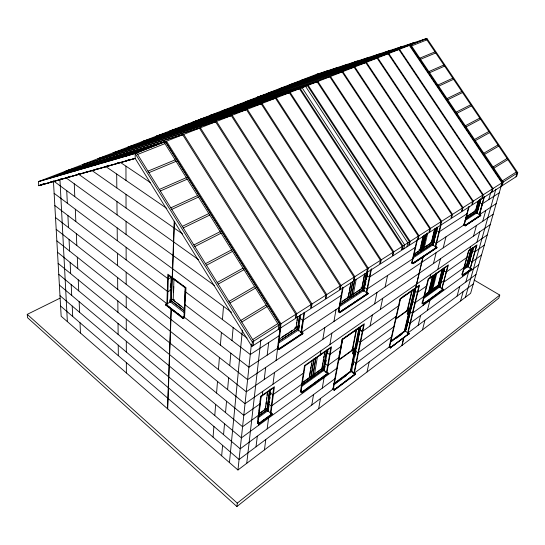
<?xml version="1.0" encoding="UTF-8"?>
<svg xmlns="http://www.w3.org/2000/svg" width="545" height="545" viewBox="0 0 545 545"><rect width="100%" height="100%" fill="white"/><g stroke="black" fill="none" stroke-linecap="round" stroke-linejoin="round"><path stroke-width="0.82" d="M184.721 315.937L182.514 317.435L182.48 318.082L182.773 317.606L183.249 317.973L182.957 318.457L165.537 304.941L165.557 304.294L167.022 303.333L167.485 303.694M170.272 301.835L166.021 304.648L166 305.295L165.823 304.464M166.893 303.558L167.84 274.19L185.961 287.712L184.517 318.069M167.002 303.817L167.022 303.333M167.465 304.171L168.412 275.341L185.314 287.964L183.917 317.606M170.299 287.242L170.415 283.884M170.217 302.495L171.096 277.241M171.259 300.929L172.104 277.378M167.499 408.723L171.096 308.518M174.223 221.229L171.368 300.867L184.666 311.079M167.703 408.9L171.314 308.695M172.411 278.332L174.461 221.399M173.978 279.081L173.194 300.172L174.318 299.552M173.576 292.474L173.794 286.575M182.957 318.457L182.991 317.803L165.557 304.294M184.305 308.688L185.3 287.528M183.972 316.447L184.428 317.299L183.249 317.973M213.047 437.131L213.906 426.449M214.771 415.542L215.663 404.41M216.569 393.054L217.503 381.452M218.45 369.605L219.417 357.5M220.405 345.135L221.413 332.491M222.449 319.574L223.505 306.365M221.658 455.824L222.598 445.34M223.552 434.651L224.533 423.738M225.535 412.592L226.55 401.222M227.592 389.6L228.655 377.74M229.745 365.613L230.855 353.221M231.993 340.557L233.151 327.606M229.438 462.589L242.396 330.134M53.417 180.865L61.163 316.243L237.954 469.994L251.381 344.311M251.872 346.429L252.342 342.049L135.208 153.506L38.484 181.628L38.77 185.716L135.18 158.466L135.208 153.506L426.919 38.463L517.75 172.745L516.674 176.389L251.872 346.429L135.18 158.431L38.763 185.688L43.505 183.842M253.2 345.578L253.677 341.197L136.659 152.934L39.819 181.117M60.025 298.176L27.25 314.363L27.536 317.687L236.905 506.537L237.279 503.13L499.758 295.07L474.075 280.007M246.742 463.325L260.926 339.596M270.395 413.042L270.879 412.688L272.187 413.887L272.112 414.466L258.868 424.105L257.574 422.729L258.119 421.946M259.161 410.889L259.461 408.43M259.658 406.788L259.951 404.329M260.251 401.869L260.544 399.403M260.742 397.768L260.946 396.126M257.996 422.975L261.191 396.562L273.713 387.788L270.34 413.471L270.879 412.688M256.021 446.811L257.315 436.17M258.637 425.304L258.916 423.009M262.22 395.84L262.772 391.337M264.209 379.531L265.674 367.466M267.173 355.142L268.712 342.539M265.524 407.531L265.728 405.902M265.94 404.267L266.246 401.829M266.553 399.383L266.757 397.755M267.064 395.309L267.275 393.681M267.697 391.399L265.422 409.397L264.393 408.573M269.55 390.097L267.023 409.901L258.752 415.842M267.118 409.976L269.68 389.975M278.222 329.507L278.781 325.181L164.052 142.129M267.813 411.448L267.902 410.726L271.703 414.241L271.376 414.616M267.868 411.277L270.722 389.089M268.297 411.1L268.392 410.378L257.778 418.029M268.794 407.265L269.005 405.596M269.325 403.102L269.543 401.433M269.864 398.933L270.082 397.271M270.402 394.771L270.62 393.102M279.483 328.703L280.055 324.37L165.455 141.571L66.313 170.892M277.391 348.998L280.137 327.906M264.434 449.891L265.783 439.495M267.166 428.888L268.576 418.063M272.977 384.232L274.503 372.473M276.07 360.47L277.671 347.758L278.182 347.417M279.292 335.666L280.334 327.661M278.032 348.575L280.825 327.163M301.085 332.273L301.569 331.953L302.959 333.111L302.863 333.751L278.986 349.611L277.609 348.241M278.986 349.611L279.067 348.964L302.959 333.111M270.865 413.628L274.408 386.725L260.633 396.372L257.376 423.424L258.725 422.443M296.16 326.326L295.921 328.001L294.538 328.908M296.521 323.812L296.759 322.136M297.005 320.46L297.243 318.784M297.747 316.413L296.058 328.158L294.968 327.382M299.478 316.059L297.604 328.982L278.74 341.34M297.706 329.057L299.648 315.678M298.326 330.835L298.442 330.032L302.475 333.431L302.38 334.078L299.334 335.727M298.36 330.856L300.745 314.526M299.287 327.266L299.532 325.597M339.617 307.21L301.017 332.75L302.857 320.365L341.769 295.09M301.017 332.75L304.028 312.455M301.569 331.953L301.501 332.43L302.645 333.24M301.521 333.015L304.628 312.19M300.404 392.182L304.546 365.62L331.476 346.763L326.98 372.167M326.482 372.371L326.905 372.065L328.192 373.148L328.09 373.713L301.882 392.795L300.608 391.508L301.126 390.758M300.969 391.773L305.023 365.838L330.822 347.758L326.441 372.596M301.882 392.795L301.971 392.223L300.677 391.085M310.432 370.171L309.219 377.671L302.782 382.29M310.704 368.502L310.97 366.833M311.243 365.17L311.515 363.501M309.362 377.869L312.217 360.252M313.9 359.073L310.732 378.455L301.76 384.906M310.834 378.53L314.036 358.91M315.78 357.758L312.592 377.12L323.328 369.401L326.516 350.966M312.687 377.195L315.916 357.595M314.533 374.156L317.449 356.587M311.781 405.024L313.532 394.6M315.317 383.98L315.569 382.481M320.153 355.238L320.896 350.851M322.824 339.365L324.8 327.64M322.858 362.806L321.863 368.604L315.759 372.984M323.144 361.151L323.423 359.496M323.71 357.833L323.996 356.178M324.282 354.522L324.568 352.867M322.013 368.788L325.024 351.28M323.423 369.469L326.802 349.979M323.914 370.968L327.722 349.277M324.343 370.661L324.466 369.953L301.405 386.575M324.854 367.732L325.14 366.111M325.42 364.482L325.706 362.861M327.545 352.308L327.824 350.687M325.937 362.016L326.223 360.354M327.6 352.472L327.872 350.891M318.661 408.709L320.446 398.524M322.265 388.142L324.118 377.562M329.895 344.576L331.898 333.145M333.942 321.482L336.027 309.58M326.837 372.48L326.905 372.065M338.234 312.217L342.669 287.222M327.463 373.563L327.661 374.027L327.763 373.461L324.037 370.266M366.329 292.542L366.744 292.27L368.093 293.299L367.97 293.912L339.794 312.741L338.459 311.488L338.99 310.732M327.892 373.25L328.09 373.713M338.929 311.072L343.105 287.583M339.794 312.741L339.903 312.115L368.093 293.299M348.282 296.582L349.045 292.399M349.359 290.723L350.122 286.541M350.428 284.865L350.735 283.196M350.994 282.944L348.316 297.536L347.24 296.827M352.635 281.888L349.577 298.415L339.481 305.077M332.906 389.191L342.131 339.297L364.305 323.771L354.366 373.107M349.686 298.483L352.758 281.847M333.084 388.714L334.637 390.009L334.739 389.471L333.438 388.36L333.084 388.714L334.228 390.315L355.469 374.34L355.578 373.809L354.345 372.787L353.957 373.08M339.201 355.974L339.501 354.366M339.801 352.751L340.1 351.137M340.843 347.104L341.143 345.489M341.442 343.875L341.742 342.267M342.042 340.652L342.342 339.038M333.417 388.803L342.553 339.535L363.679 324.731L353.875 373.475M338.752 360.218L342.635 339.242M354.4 281.05L351.389 297.223L363.133 289.484L366.424 272.602M351.491 297.291L354.747 279.844M334.228 390.315L334.446 389.566M353.364 294.218L356.185 279.169M363.181 281.016L361.737 288.482L356.777 291.738M363.501 279.353L364.305 275.205M364.83 273.617L361.935 288.584L360.872 287.896M363.236 289.545L366.608 272.234M363.624 291.309L368.216 268.133L262.016 103.495L156.885 135.943M338.459 360.007L352.206 350.094L356.117 330.107M352.499 350.299L356.573 329.48L359.012 327.77L350.408 371.295L334.085 383.442M364.04 291.03L364.189 290.26L339.201 306.774M365.136 285.423L365.94 281.309M366.267 279.66L367.555 273.065M366.778 277.528L367.092 275.94M352.465 353.528L353.467 348.446L354.066 348.017L354.788 348.521L353.787 353.596L353.187 354.032L352.465 353.528L353.065 353.092M353.187 354.032L354.189 348.957L354.788 348.521M350.626 371.819L359.414 327.409M370.832 269.789L366.24 292.999L366.744 292.27M366.635 293.292L371.499 268.74M351.505 371.772L360.524 326.36M353.14 365.048L353.467 363.399M354.775 356.825L355.592 352.717M356.41 348.609L357.227 344.501M358.045 340.393L358.862 336.285M359.68 332.171L360.497 328.063M357.513 343.452L357.84 341.824L357.527 343.452M359.482 333.554L359.155 335.216L359.502 333.554M367.773 293.442L367.97 293.912M354.27 373.175L354.345 372.787M355.19 374.108L355.081 374.64L354.897 374.204M355.286 373.911L354.843 374.469M370.069 325.971L372.337 315.017M374.647 303.858L376.997 292.481M367.051 371.969L369.169 362.009M380.342 309.437L382.699 298.333M385.104 287.017L387.556 275.484M403.763 248.874L404.642 244.896L302.059 87.704L195.212 121.16M406.938 246.831L407.824 242.866L305.561 86.321L198.584 119.859M399.294 302.277L399.853 299.839M389.178 347.015L400.166 298.66L419.521 285.103L408.021 332.893M389.627 346.675L400.493 298.926L418.942 285.996L407.592 333.213M390.22 347.887L409.227 333.506L390.22 347.887L390.574 347.615M390.452 348.044L390.636 347.356L389.389 346.511M417 239.752L411.57 263.344L412.981 262.411M412.04 263.037L417.524 239.221M412.831 263.616L434.12 249.406M419.8 250.339L420.379 247.866M420.76 246.224L423.077 236.332M423.526 235.522L420.038 250.4L419.003 249.787M424.712 235.46L420.972 251.361L413.492 256.286M395.806 318.661L407.183 310.459L411.734 291.119M421.067 251.422L425.1 234.289M407.469 310.643L412.218 290.492M407.231 313.818L408.389 308.899L408.913 308.518L409.622 308.967L409.097 309.349L407.933 314.267L407.231 313.818L407.755 313.436L408.457 313.886L407.933 314.267M426.244 234.473L422.498 250.353L432.396 243.826L436.429 227.245M408.334 310.977L408.913 308.518M422.593 250.414L426.64 233.301M424.289 247.607L427.811 232.77M404.533 331.673L414.725 288.741M401.89 345.516L403.831 337.375M422.94 257.056L405.242 331.673L405.705 331.374M402.053 345.394L403.995 337.246M415.644 288.305L423.295 256.177M405.589 331.421L405.739 330.774L390.336 342.246M405.936 329.95L415.569 289.524M406.093 329.725L407.871 322.286M408.845 318.198L410.099 312.925M411.005 309.138L412.912 301.119L412.476 301.433L414.868 302.938L424.303 296.153M413.75 297.611L415.406 290.683L414.963 290.989L417.381 292.488L426.871 285.778M409.091 333.411L408.028 332.573L408.873 333.867L406.529 335.625M408.587 333.867L408.757 334.283L408.879 333.765M431.265 242.804L434.631 228.92M434.89 228.927L431.517 242.859L430.482 242.259M432.498 243.888L436.429 227.715M437.172 227.258L432.669 245.625L433.016 245.393M433.752 242.382L434.542 239.146M434.937 237.531L437.301 227.837M433.929 241.925L437.417 227.803M435.23 246.98L440.742 224.574M435.693 246.592L441.143 224.445M422.062 303.844L428.172 279.047L448.378 264.897L441.852 288.714M426.374 301.63L423.302 303.865L422.28 303.224L422.716 302.584M422.484 303.538L428.465 279.319L447.82 265.756L441.75 289.102M435.55 246.858L436.634 247.484L436.211 248.009L436.811 247.921L436.954 247.335L435.659 246.422L435.305 246.66M442.172 288.475L443.385 289.354L443.248 289.879L423.472 304.28L423.302 303.865M418.165 325.29L420.611 315.432M423.09 305.411L423.615 303.293M429.787 278.393L430.802 274.285M433.466 263.548L436.17 252.621M423.472 304.28L423.642 303.613L422.198 302.713M428.765 291.268L432.417 276.635M428.792 292.175L432.887 275.777M434.154 274.891L429.63 292.938L423.867 297.086M429.719 292.999L434.263 274.884M435.564 273.903L431.027 291.936L439.147 286.091L443.759 268.167M431.122 291.991L435.884 273.072M432.696 289.375L436.824 273.025M422.484 329.875L424.923 320.222M427.403 310.412L429.923 300.431M437.744 269.455L440.442 258.773M443.187 247.893L445.98 236.83M442.043 269.884L438.112 285.233L432.648 289.15M438.35 285.314L442.52 269.032M439.243 286.152L443.868 268.154M439.379 287.665L444.604 267.527M439.706 287.426L444.488 269.107M439.856 287.113L441.143 282.228M444.509 269.196L441.143 280.947L443.501 282.365L464.286 267.432M442.758 289.708L442.921 290.117L443.078 289.477L437.976 293.19M468.714 206.855L463.768 225.555L465.185 224.615M464.449 224.254L464.013 224.901L465.076 225.487L480.813 215.105L479.232 214.478M464.183 225.283L469.197 206.317M480.813 215.105L480.656 215.677L465.246 225.909L465.076 225.487M465.001 225.773L465.403 225.269L464.081 224.54M465.246 225.909L465.403 225.33L464.122 224.472M478.115 201.132L475.512 210.752L466.636 216.549M478.619 200.308L475.792 210.772L474.784 210.227M479.818 199.538L476.494 211.787L465.812 218.783M476.589 211.841L479.927 199.538M476.637 213.565L480.683 198.83M476.916 213.388L480.881 198.932M477.338 212.312L480.908 199.191M461.935 274.891L468.523 250.789L476.991 244.862L470.308 268.808M464.728 273.733L463.155 274.878L462.16 274.292L462.576 273.685M462.317 274.612L468.761 251.075L476.453 245.686L470.083 268.542M484.089 196.765L479.123 214.9L496.182 203.612M457.064 296.133L459.701 286.527M462.378 276.771L462.943 274.707M469.579 250.502L470.676 246.517M473.53 236.094L476.439 225.501M479.389 214.723L482.4 203.762M479.348 215.234L484.41 196.779M470.185 268.16L471.677 268.774L471.534 269.291L463.318 275.273L463.155 274.878M463.318 275.273L463.461 274.653L462.051 273.822M470.567 250.53L466.649 264.761L465.341 265.701M480.492 215.261L480.343 215.888L480.172 215.473M466.901 264.829L471.296 248.881M472.44 248.077L467.59 265.633L463.747 268.399M467.685 265.688L472.549 248.07M473.237 247.478L467.753 267.193L468.053 266.975L468.23 266.328L463.427 269.795M473.237 248.227L468.591 265.034L463.781 268.494M468.182 266.703L473.38 248.064M460.566 300.963L463.182 291.548M465.846 281.983L468.55 272.268M476.93 242.157L479.811 231.789M482.747 221.25L485.731 210.527M488.763 199.627L490.745 192.494M470.492 267.942L471.534 269.291M471.227 269.509L471.377 268.992L467.93 266.546M465.437 297.263L495.868 189.163M501.305 185.627L470.621 293.326L237.954 469.994M501.393 186.199L502.449 182.5L409.983 45.14L502.442 182.507M502.122 185.729L503.178 182.037L410.794 44.819L300.241 80.633M515.979 176.839L517.048 173.187L426.135 38.77M499.758 295.07L498.825 298.095L236.905 506.537M333.99 390.138L337.696 387.352M339.017 386.364L352.867 375.955M391.909 346.62L396.562 343.118M399.887 340.625L405.201 336.626M389.716 346.293L389.355 346.559L390.813 347.771L390.929 347.254L389.661 346.245M407.68 332.832L408.028 332.573M333.983 388.381L239.078 459.51L60.577 306.038M353.603 373.672L390.063 346.354M407.606 333.199L473.285 283.979M334.037 389.873L355.435 373.713M334.323 389.777L355.578 373.809M390.567 347.519L409.227 333.506M390.234 341.667L404.342 331.169L414.343 289L400.582 298.646M333.533 384.259L350.687 371.486M390.411 341.919L404.608 331.346M333.853 384.314L351.995 370.798M334.957 384.075L337.662 382.059M338.67 381.302L342.076 378.761M343.084 378.019L346.47 375.491M396.474 338.22L402.06 334.051M335.332 378.482L240.216 448.808L168.46 387.836M391.909 336.653L355.933 363.256L353.528 361.56L354.025 361.199M475.989 274.482L409.976 323.294L407.633 321.782L408.069 321.461M337.28 367.97L241.387 437.88L168.855 376.99M394.233 326.448L358.024 352.847L355.599 351.157L356.069 350.782M478.735 264.843L412.401 313.205L410.031 311.692M257.622 422.3L258.786 423.404L272.037 413.764M301.821 392.107L328.042 373.039M422.375 302.829L423.458 303.654L443.242 289.266M462.262 273.91L463.318 274.673L471.541 268.692M258.65 423.608L259.147 423.247L259.366 423.744L259.434 423.165L257.451 421.312M261.873 421.265L263.923 419.779M301.678 392.318L302.128 391.991L302.332 392.461L302.421 391.889L301.072 390.704M308.981 387.011L310.35 386.01M315.828 382.031L318.566 380.035M324.043 376.05L326.094 374.558M430.468 298.653L432.519 297.161M258.616 423.901L272.187 413.887M301.63 392.604L328.192 373.148M423.233 304.13L443.385 289.354M463.087 275.136L471.677 268.774M257.574 422.729L258.071 422.368M300.608 391.508L301.065 391.174M422.28 303.224L422.62 302.979M423.131 298.837L439.876 286.765M338.329 360.518L354.897 348.562M395.282 319.431L409.574 309.124M258.964 414.949L242.579 426.728L169.25 365.933M302.203 383.884L271.308 406.08L268.794 404.09M339.269 357.254L327.674 365.586L325.202 363.788L325.74 363.406M396.596 316.066L360.156 342.246L357.704 340.564M481.528 255.04L471.922 261.947L469.606 260.612L469.981 260.347M258.616 416.094L268.576 408.927M301.801 385.029L324.711 368.543M423.799 297.257L440.217 285.451M259.27 413.498L265.32 409.159M424.78 294.797L428.561 292.086M258.282 414.52L267.254 408.082M302.039 383.121L311.025 376.677M312.885 375.342L323.635 367.63M424.282 295.41L430.046 291.275M431.449 290.267L439.57 284.435M464.19 266.778L468.039 264.012M260.333 403.627L243.792 415.331L169.659 354.652M303.94 372.766L272.786 394.812L270.245 392.822L270.858 392.393M341.293 346.334L329.616 354.597L327.109 352.813M362.323 331.449L359.85 329.773L362.323 331.449L399.001 305.5M467.045 257.342L446.164 272.118L443.78 270.708L444.168 270.409M484.362 245.087L474.715 251.913L472.379 250.591L472.733 250.312M342.137 339.596L350.237 333.922M351.586 332.975L355.633 330.134M403.804 296.003L405.16 295.049M416.462 284.279L245.039 403.688L170.074 343.146M416.632 284.156L487.244 234.97M182.991 317.803L184.455 316.815M490.173 224.69L246.306 391.794L56.85 240.883M421.673 262.383L247.607 379.64L170.926 319.425M421.844 262.268L493.157 214.24M338.54 311.031L339.746 312.006L367.936 293.196M413.205 263.371L413.594 262.922L412.224 261.934L411.911 262.22L413.069 263.085L436.804 247.246M339.59 312.251L340.032 311.951L340.237 312.442L340.346 311.815L338.295 310.173M342.832 310.085L345.639 308.211M347.737 306.808L350.537 304.941M352.642 303.538L355.442 301.664M357.547 300.261L360.347 298.394M362.452 296.991L365.252 295.118M433.493 249.576L435.584 248.179M436.279 247.716L436.634 247.484M436.954 247.335L413.069 263.085M339.528 312.564L363.794 296.364M365.191 295.431L367.555 294.191L367.677 293.578L363.774 290.54M413.083 263.773L436.811 247.921M338.459 311.488L338.908 311.195M412.183 262.418L411.809 262.663L412.899 263.317M278.12 347.901L248.936 367.207L183.951 316.924M413.056 258.616L367.017 289.075L364.421 287.413L364.939 287.065M464.34 224.683L436.123 243.356L433.609 241.905L434.045 241.612M277.671 347.758L278.911 348.841L302.802 332.995M465.253 225.249L480.663 215.03M278.713 349.413L284.776 345.394M286.159 344.474L297.257 337.11M466.03 225.092L469.545 222.755M470.955 221.822L479.396 216.222M480.097 215.752L480.656 215.677M339.76 305.03L364.489 288.721M413.253 256.572L433.554 243.186L433.2 244.657L412.579 258.282M278.297 343.261L298.933 329.711M342.696 300.99L348.126 297.42M353.95 293.598L355.36 292.665M414.473 253.841L419.132 250.782M424.916 246.98L430.564 243.268M464.844 220.725L477.147 212.645M339.828 303.115L349.938 296.466M351.75 295.274L363.508 287.549M413.921 254.42L421.408 249.501M422.934 248.5L432.846 241.987M278.74 341.483L299.164 328.097M465.587 219.049L477.536 211.215M282.078 337.035L288.305 332.975M289.695 332.069L292.461 330.263M279.006 339.297L297.897 326.959M465.573 217.441L476.977 209.995M279.755 335.366L250.291 354.502L184.544 304.396M415.719 247.062L369.374 277.167L366.744 275.504L367.276 275.164M467.276 213.579L438.916 232L436.368 230.562L436.79 230.263M499.261 192.807L482.127 203.939L479.648 202.624L480.043 202.372M300.779 318.082L300.166 318.478L302.857 320.365M279.612 327.811L280.546 327.211L280.988 323.778L166.477 141.169L67.273 170.524M367.575 271.396L366.805 271.894L367.446 268.624L261.171 103.829L156.081 136.257M501.604 185.45L501.059 185.797L501.897 182.854L409.37 45.385M252.342 342.049L517.75 172.745M252.689 339.583L277.786 323.628M502.401 180.865L516.272 172.056M241.796 322.047L267.111 306.59M493.852 168.173L507.858 159.617M240.801 320.446L266.137 305.036M493.075 167.008L507.095 158.486M229.963 303.013L255.516 288.094M484.56 154.364L498.716 146.101M228.975 301.426L254.549 286.547M483.783 153.213L497.953 144.97M218.198 284.081L243.99 269.693M475.301 140.617L489.614 132.633M217.21 282.501L243.022 268.154M474.531 139.465L488.851 131.508M206.494 265.258L232.517 251.388M466.084 126.924L480.54 119.219M205.52 263.685L231.564 249.862M465.314 125.779L479.784 118.102M171.089 277.48L168.289 278.958L54.125 193.325M194.858 246.538L221.113 233.185M456.901 113.292L471.507 105.859M193.884 244.971L220.16 231.666M456.131 112.147L470.751 104.742M183.284 227.919L209.764 215.077M447.758 99.708L462.507 92.555M182.316 226.359L208.817 213.565M446.995 98.577L461.758 91.444M171.777 209.396L198.475 197.072M438.65 86.185L453.549 79.304M170.81 207.849L197.535 195.566M437.887 85.054L452.8 78.201M160.325 190.982L187.255 179.155M429.583 72.717L444.625 66.109M159.372 189.442L186.315 177.656M428.826 71.586L443.875 65.005M148.942 172.663L176.083 161.334M420.549 59.296L435.734 52.96M147.988 171.137L175.156 159.849M419.793 58.179L434.992 51.864M116.323 163.629L118.701 162.683M126.229 160.823L130.098 159.283M127.925 160.257L130.248 159.331M105.028 166.825L108.945 165.271M106.67 166.273L109.027 165.339M137.619 154.446L164.978 143.608M411.55 45.937L426.878 39.867M116.228 163.568L118.599 162.628M124.546 156.456L151.694 145.781M397.618 49.077L412.974 43.041M125.466 156.183L152.634 145.501M398.62 48.757L413.982 42.714M85.279 172.411L86.819 171.804M86.076 172.186L88.392 171.273M135.719 153.2L163.078 142.415M409.765 45.153L425.107 39.104M94.98 169.665L97.364 168.821M58.056 180.116L61.156 178.903M58.778 179.911L61.108 178.998M103.386 162.614L130.105 152.157M374.292 56.612L389.675 50.596M104.245 162.362L130.977 151.898M375.246 56.305L390.629 50.29M66.831 177.629L69.174 176.716M67.58 177.418L70.707 176.192M113.776 159.59L140.705 149.023M385.799 52.899L401.168 46.87M114.661 159.331L141.611 148.758M386.773 52.579L402.149 46.55M75.898 175.068L79.836 173.521M76.675 174.85L79.829 173.61M41.338 184.844L43.695 183.924M83.678 168.351L110.778 157.873M352.186 63.758L368.475 57.47M49.561 182.521L51.148 181.901M50.263 182.316L53.437 181.083M93.358 165.53L120.704 154.937M363.093 60.236L379.409 53.928M56.517 176.253L82.881 166.116M321.107 73.8L337.294 67.587M65.271 173.705L91.88 163.452M331.203 70.537L347.424 64.296M74.318 171.076L100.382 160.945M341.565 67.192L356.934 61.217M75.087 170.851L101.172 160.707M342.444 66.906L357.813 60.931M38.484 181.628L317.749 73.875M48.042 178.719L74.168 168.691M311.263 76.981L327.409 70.789M316.958 74.181L426.919 38.463M289.824 84.652L399.505 49.275L492.98 188.543L492.149 191.513L491.59 191.867L492.421 188.904L398.885 49.52M279.176 88.76L388.762 53.512L483.265 194.742L482.448 197.733L481.869 198.101L482.686 195.11L388.129 53.757M268.276 92.963L377.733 57.859L473.278 201.112L472.474 204.13L471.888 204.504L472.692 201.487L377.086 58.117M257.778 97.017L366.41 62.328L463.025 207.652L462.235 210.697L461.629 211.085L462.419 208.04L365.736 62.593L257.117 97.269M245.7 101.677L354.775 66.912L452.479 214.376L451.703 217.448L451.076 217.85L451.853 214.778L354.08 67.185M234.003 106.193L342.812 71.633L441.634 221.297L440.878 224.39L440.231 224.806L440.994 221.706L342.103 71.913M222.019 110.812L330.515 76.484L430.482 228.409L429.732 231.536L429.079 231.959L429.821 228.832L329.786 76.77M210.465 115.274L317.864 81.471L418.996 235.74L418.274 238.887L417.593 239.323L418.322 236.169L317.115 81.764L209.736 115.554M200.342 119.178L308.15 85.299L410.174 241.367L409.465 244.535L408.77 244.978L409.479 241.81L307.387 85.599M192.685 122.135L300.213 88.433L402.966 245.965L402.264 249.154L401.556 249.61L402.258 246.415L299.437 88.74M183.726 125.588L290.11 92.412L393.783 251.824L393.095 255.033L392.373 255.496L393.054 252.287L289.32 92.725L182.963 125.881M170.476 130.705L276.274 97.868L381.193 259.856L380.533 263.092L379.783 263.569L380.444 260.333L275.457 98.195L169.693 131.004M142.933 141.332L247.321 109.286L354.822 276.676L354.209 279.966L353.419 280.477L354.032 277.18L246.449 109.634L142.109 141.645M128.606 146.857L232.163 115.267L341.007 285.491L340.421 288.809L339.603 289.334L340.182 286.016L231.264 115.622L127.762 147.184M113.898 152.532L216.528 121.433L326.734 294.593L326.183 297.945L325.338 298.483L325.89 295.131L215.595 121.801L113.026 152.873M98.781 158.363L200.383 127.802L311.992 304.001L311.474 307.373L310.596 307.939L311.12 304.553L199.422 128.177L97.889 158.711M83.249 164.358L183.706 134.377L296.752 313.722L296.269 317.129L295.363 317.708L295.846 314.295L182.718 134.765L82.329 164.713M65.025 171.389L164.065 142.122M40.092 185.198L134.99 158.35M480.499 215.316L476.834 212.857M465.328 225.555L465.73 225.112L463.802 223.804M436.606 247.566L432.846 244.889M463.393 274.912L463.768 274.53L462.296 273.488M442.077 288.864L443.058 289.593M423.574 303.885L423.942 303.497L422.096 302.107M408.389 308.899L409.097 309.349M406.618 310.098L407.183 310.459M409.104 334.024L405.398 331.026M120.118 162.226L150.468 182.643M389.266 346.947L390.274 347.628M105.58 166.402L166.831 208.442M353.467 348.446L354.189 348.957M351.627 349.692L352.206 350.094M91.717 170.367L173.984 227.919M174.223 228.089L182.507 233.887M78.494 174.134L173.487 241.83M173.719 241.994L198.38 259.57M355.469 374.34L351.607 371.091M66.129 177.908L172.997 255.435M173.228 255.605L214.321 285.41M324.84 371.642L326.148 372.603M54.078 181.356L231.605 312.34M279.224 349.079L279.578 348.623L277.746 347.042M439.549 287.004L442.921 289.504M173.555 278.761L178.304 282.31M182.377 285.348L185.77 287.876M185.143 291.595L247.048 338.029M170.06 289.763L170.646 290.206L167.874 291.698L54.827 205.547M173.29 300.057L175.258 301.569M176.573 302.57L181.826 306.597M171.443 298.83L184.762 309.042M184.639 311.202L169.863 299.859L169.808 301.48L184.789 313.007M55.515 217.544L166.804 303.66M165.721 304.199L183.154 317.708M167.601 305.847L168.923 306.869M177.493 313.511L178.815 314.533M167.594 306.167L168.909 307.189M170.231 308.218L176.164 312.816M177.479 313.838L178.801 314.86M180.116 315.882L183.229 318.3M56.19 229.322L170.708 319.254M270.824 413.117L272.112 414.466M57.498 252.233L169.856 342.975M58.138 263.378L169.447 354.482M58.765 274.333L169.039 365.756M59.378 285.083L168.643 376.813M59.984 295.656L168.255 387.659M27.25 314.363L237.279 503.13M165.442 141.577L280.041 324.377M59.95 179.578L67.362 321.639M66.735 190.689L67.328 203.224M67.907 215.52L68.479 227.578M69.045 239.418L69.597 251.034M70.135 262.438L70.666 273.638M71.191 284.633L71.702 295.431M72.206 306.038L72.703 316.461M74.263 183.815L74.794 196.643M75.319 209.219L75.83 221.556M76.334 233.655L76.825 245.529M77.308 257.179L77.778 268.61M78.248 279.837L78.705 290.86M79.154 301.685L79.59 312.312M80.026 322.756L80.449 333.015M116.691 174.032L116.821 187.93M116.943 201.534L117.059 214.859M117.182 227.912L117.298 240.706M117.407 253.234L117.516 265.524M117.625 277.569L117.734 289.381M117.836 300.963L117.938 312.326M118.04 323.471L118.136 334.412M118.231 345.149L118.326 355.694M125.956 166.157L125.984 180.409M126.011 194.361L126.038 208.02M126.065 221.393L126.093 234.486M126.12 247.321L126.14 259.89M126.167 272.214L126.188 284.292M126.215 296.133L126.236 307.748M126.256 319.132L126.283 330.304M126.304 341.265L126.324 352.022M126.345 362.582L126.365 372.95M353.283 373.046L352.097 372.201L353.283 373.046"/></g></svg>
